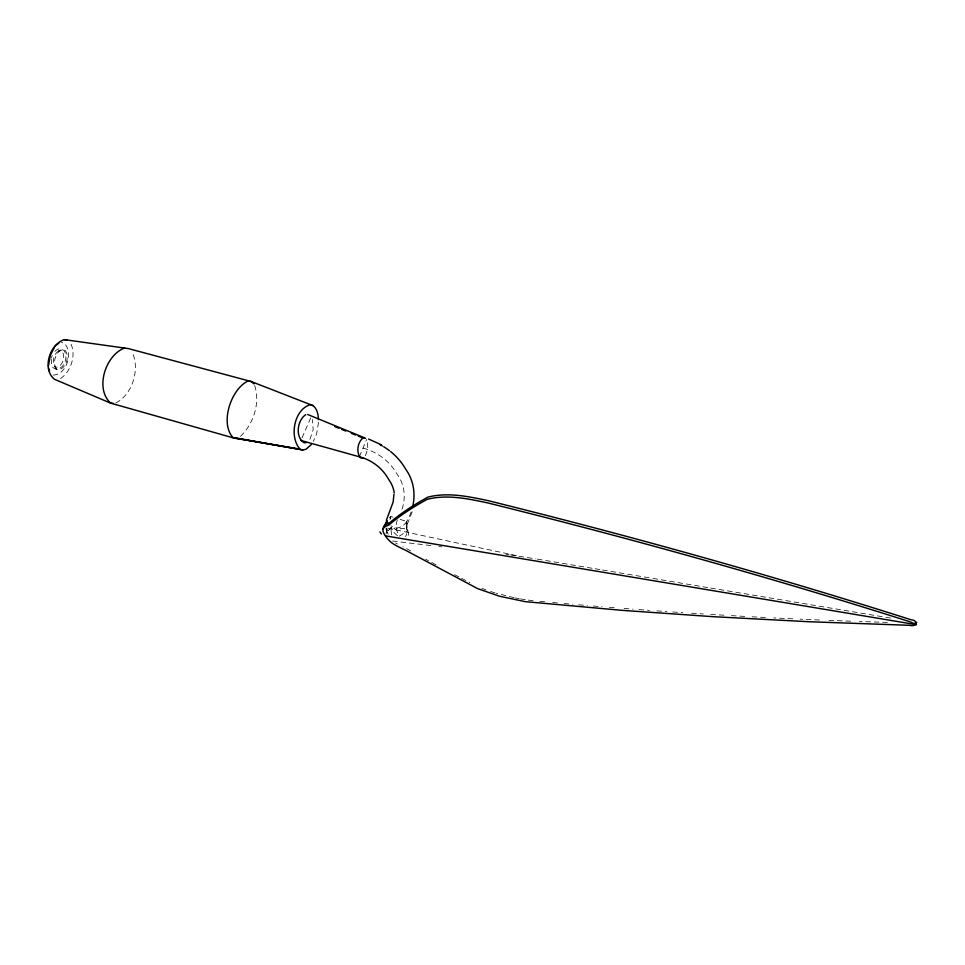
<?xml version="1.0" encoding="UTF-8"?>
<svg xmlns="http://www.w3.org/2000/svg" width="965" height="965" viewBox="0 0 965 965"><rect width="100%" height="100%" fill="white"/><g stroke="black" fill="none" stroke-linecap="round" stroke-linejoin="round"><path stroke-width="0.72" stroke-dasharray="4.83 3.62" d="M390.68 518.917L390.741 516.48L393.431 517.312M388.316 534.128L386.567 531.486L387.532 528.422L388.147 530.617L391.501 527.626L392.2 529.399L394.456 528.06L395.228 529.568L397.616 528.386L398.473 529.713C404.275 525.491 412.405 532.041 406.518 537.77M318.546 422.344L316.604 433.888L313.299 441.451M51.229 358.896L51.652 365.204L52.954 367.593L55.873 369.257C64.462 369.113 68.636 356.929 63.967 350.404L59.939 348.763L57.598 349.209L54.474 351.622M400.125 519.399L406.832 521.486L407.073 529.471L406.555 528.012M385.976 533.874L387.568 528.072M389.944 519.375L390.741 516.48L388.75 518.47M412.212 511.776L406.494 526.287L406.687 525.093L406.663 534.043L405.626 536.637M51.386 357.738L52.219 355.494M359.402 456.698L366.628 439.497M397.411 535.708L394.359 532.982L390.801 527.336C390.523 530.376 385.964 533.404 386.096 528.458M302.033 437.857L311.104 417.013M365.445 455.733L367.822 448.689L367.4 441.27M309.91 439.365L313.203 429.763L312.322 419.51M240.442 436.349C253.614 423.973 260.502 402.622 254.579 385.264M60.554 378.57C71.241 371.151 76.585 354.637 70.433 342.865M406.832 521.486C403.189 526.794 397.291 530.34 390.994 525.804M58.612 350.934C52.532 354.891 50.952 365.53 57.562 369.752C66.115 369.812 70.65 354.855 64.233 349.559L58.612 350.934L61.205 350.717C66.501 355.036 62.761 367.339 55.741 367.267L54.679 366.543M61.072 349.825C55.331 353.697 52.412 362.816 56.272 368.883M115.848 402.96C132.76 394.287 140.13 369.028 132.145 352.068M887.438 622.401L859.453 621.508M850.696 621.195L826.957 620.29M819.466 619.988L800.154 619.156M792.796 618.818L773.725 617.914M752.049 616.792L767.947 617.612M723.979 615.212L709.154 614.343M731.422 615.646L744.823 616.418M691.579 613.233L703.292 613.969M656.815 610.881L666.912 611.581M672.689 611.979L682.786 612.678M624.126 608.481L633.076 609.144M639.047 609.591L649.505 610.363M593.198 606.02L602.027 606.732M609.385 607.311L616.744 607.902M564.151 603.547L572.872 604.283M578.674 604.79L587.383 605.525M539.785 601.34L545.514 601.858M552.692 602.51L559.857 603.161M533.066 600.688L528.157 600.085M53.172 375.047C66.766 375.083 73.943 351.393 63.762 342.949L61.362 342.575M392.514 541.027L432.887 545.792M438.87 546.504L441.861 546.853M506.155 554.441L509.146 554.791M510.642 554.959L535.889 558.88M520.557 598.927L525.66 599.748M537.372 559.133L593.692 568.53M595.176 568.771L601.099 569.76M602.582 570.013L651.484 578.168M652.967 578.421L709.275 587.818M710.759 588.059L893.035 618.481M515.382 597.962L519.267 598.686M514.092 597.685L496.372 593.294M387.725 528.144L516.625 555.671M363.021 448.074L363.154 448.11A67.924 60.264 -35.2 0 1 397.206 474.394A44.535 39.637 -33.6 0 1 401.03 511.92M495.154 592.944L488.254 590.701M481.909 588.348L486.046 589.929M461.608 578.325L469.846 582.546M454.587 574.67L460.438 577.709M435.987 564.827L425.613 559.193M410.74 550.955L405.047 547.746A46.404 13.884 14.7 0 1 402.996 546.829M387.122 532.909L386.675 530.424A30.566 27.696 -31.5 0 1 386.47 527.891M386.567 531.486L386.096 528.724M391.525 534.887L390.801 527.336M397.315 519.882A20.458 18.528 -31.5 0 0 399.474 536.118L407.954 530.605L407.266 529.556A10.338 9.361 -31.5 0 1 406.615 522.041L409.486 516.082A54.51 48.515 -33.7 0 0 411.235 511.631M397.327 543.971A46.404 13.884 14.7 0 1 395.626 542.993"/><path stroke-width="1.45" d="M393.949 494.382L393.153 501.993L386.386 520.231M48.431 365.964L50.264 355.494L54.969 346.158M383.334 527.204A46.525 13.968 14.8 0 1 389.124 523.235A1359.166 298.149 5.9 0 1 427.929 497.12C447.965 491.969 469.062 496.613 488.857 500.823C630.652 536.033 771.481 575.236 910.683 619.639C919.03 620.519 917.401 627.322 909.464 625.308L808.622 621.713L713.159 616.683L622.22 610.35L525.213 601.653L499.581 596.249L477.651 588.638L404.516 549.712A46.416 13.836 14.7 0 1 391.971 543.018A70.807 21.206 14.4 0 1 385.433 535.865A70.988 21.314 14.5 0 1 382.779 529.23L387.013 520.545M386.314 523.271L386.458 522.234M311.285 444.576L305.965 449.292L302.865 449.955L233.301 437.881L110.613 403.117L54.426 379.257C41.772 368.992 49.661 344.083 64.426 339.632L128.417 348.594L251.262 381.537L313.227 405.698C317.195 409.1 318.341 414.588 318.438 419.606M56.103 345.156L58.744 343.335M305.772 414.673C297.232 420.052 294.904 437.483 304.313 442.814L306.255 442.573M916.75 622.437L915.122 622.895M124.618 347.991C105.462 355.12 94.642 388.642 110.613 403.117L113.182 403.358M362.937 458.134L360.44 457.856C356.085 452.259 357.46 442.211 363.105 437.929L365.602 438.291M64.426 339.632L67.357 340.09M385.433 535.865L916.436 624.693L910.369 621.894C771.083 577.504 630.169 538.289 488.302 503.055C468.483 498.821 447.398 494.201 427.314 499.291A1360.228 297.051 5.9 0 0 388.533 525.274A46.549 13.908 14.8 0 0 382.779 529.23M236.702 438.074L302.865 449.955M300.887 440.462L362.599 457.7A57.96 51.422 -35.2 0 1 386.941 476.589L390.62 482.44A34.571 30.759 -33.6 0 1 394.239 492.97M313.227 405.698L310.38 404.612C294.036 409.474 289.017 436.892 299.982 449.087L233.301 437.881C219.477 423.611 231.009 389.016 247.933 381.066L251.262 381.537L253.952 383.901M368.594 439.039L381.428 444.829M334.698 426.566L338.872 428.255M341.646 429.377L345.808 431.066M351.356 433.309L355.518 434.998M358.305 436.12L362.466 437.808M307.714 414.504L364.408 437.76M388.545 524.067L386.688 521.016M379.921 531.896L381.368 534.055M48.54 368.015L49.517 371.272M412.827 505.962A54.51 48.515 -33.7 0 0 407.737 472.295L403.672 465.938A77.888 69.118 -35.2 0 0 390.596 451.572M380.017 444.696A77.888 69.118 -35.2 0 1 382.49 446.047M383.708 446.759A77.888 69.118 -35.2 0 1 389.498 450.703"/></g></svg>
